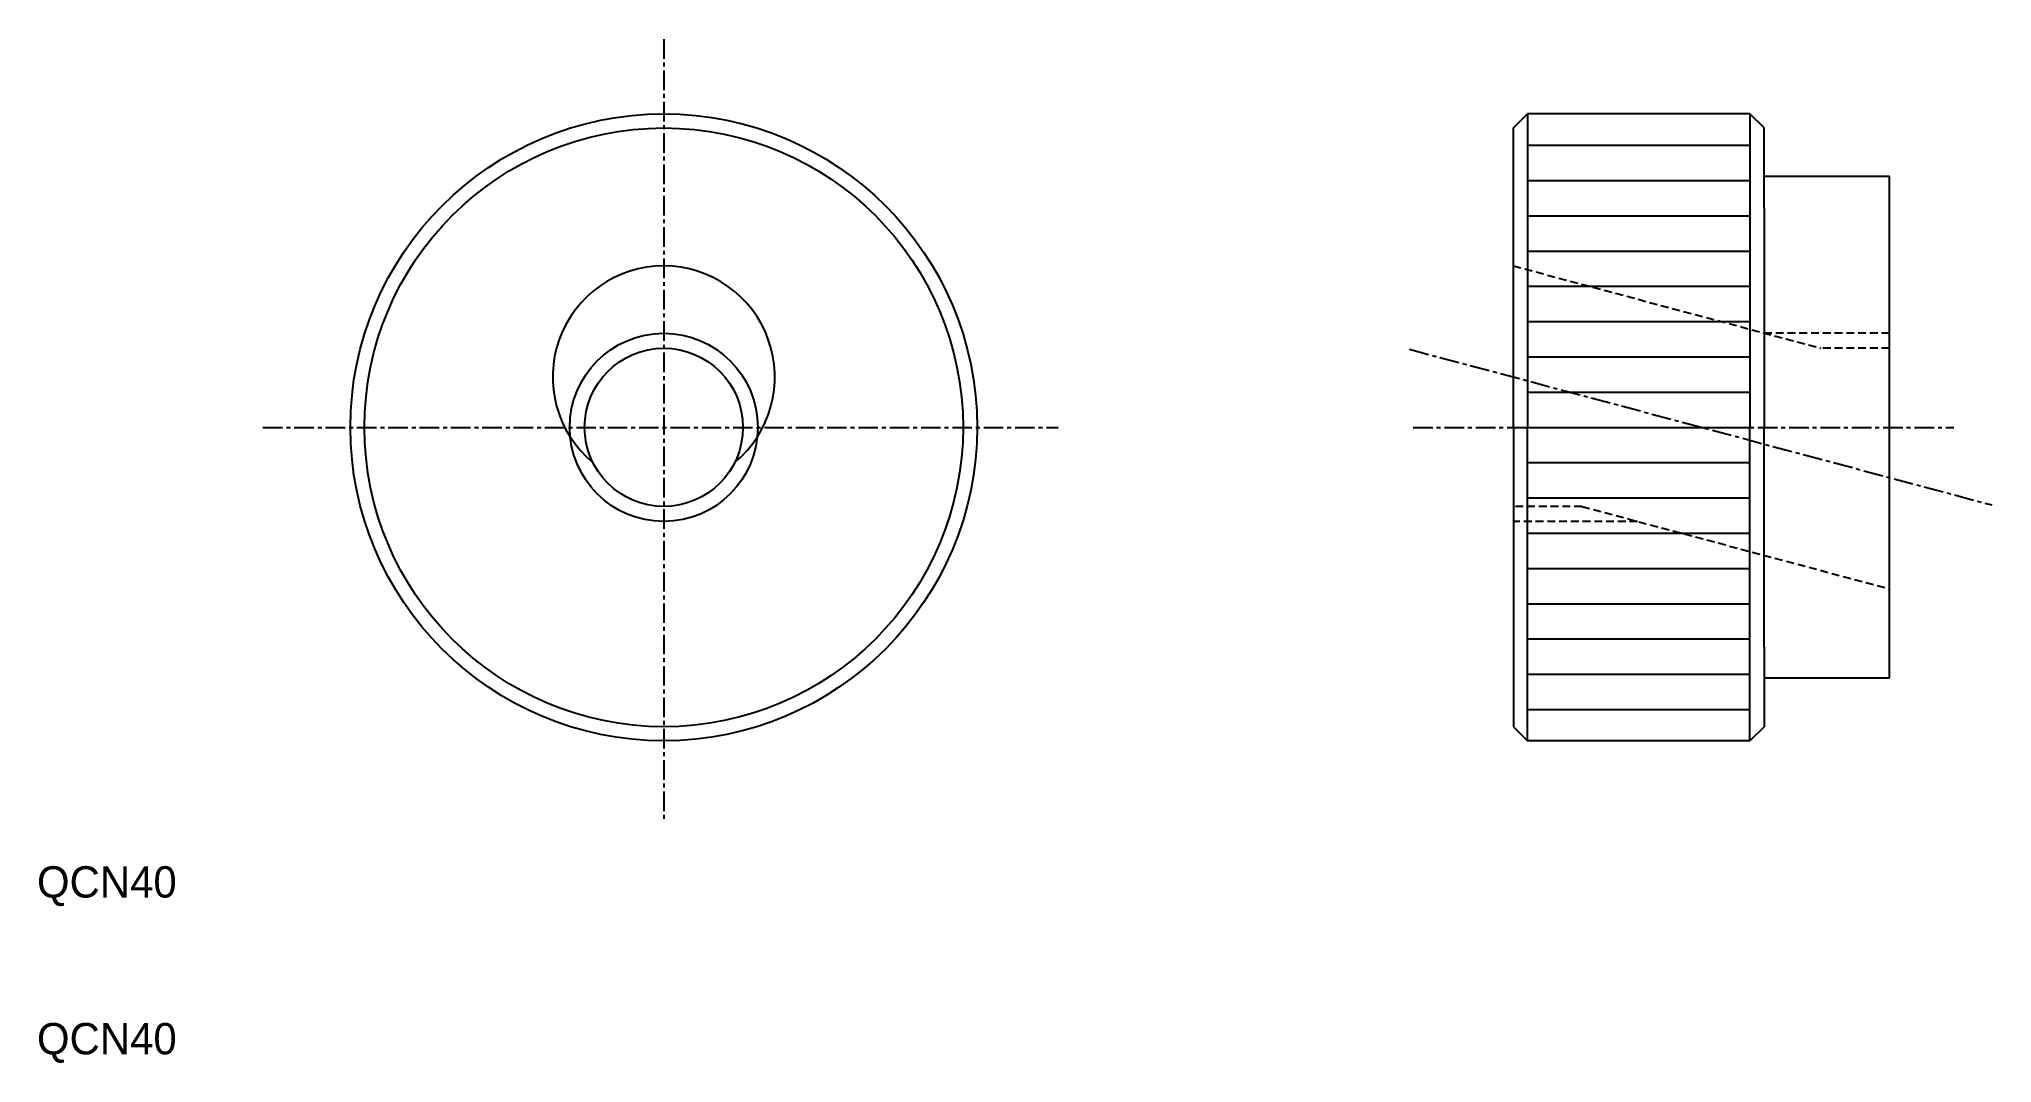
# Model space of a CAD drawing. Extents: x 121 to 245, y 157 to 222.
import ezdxf

# ---------------------------------------------------------------- set-up
doc = ezdxf.new("R2010")
doc.units = 0
doc.linetypes.add('CENTER', pattern=[2, 1.25, -0.25, 0.25, -0.25])
doc.linetypes.add('DASHED', pattern=[0.75, 0.5, -0.25])
doc.layers.get('0').update_dxf_attribs({"linetype": 'CONTINUOUS'})
doc.layers.add('CENTER', color=1, linetype='CENTER')

msp = doc.modelspace()

# ---------------------------------------------------------------- linework, layer by layer
at = {"color": 7, "linetype": 'CONTINUOUS'}
for p, q in [((214.92, 216.59), (215.82, 217.49)), ((215.82, 217.49), (215.82, 197.49)), ((230.02, 217.49), (215.82, 217.49)), ((230.02, 217.49), (230.02, 197.49)), ((230.92, 216.59), (230.02, 217.49)), ((214.92, 197.49), (214.92, 216.59)), ((230.92, 211.49), (230.92, 216.59)), ((215.82, 215.49), (230.02, 215.49)), ((215.82, 213.24), (230.02, 213.24)), ((238.92, 213.49), (230.92, 213.49)), ((238.92, 181.49), (238.92, 213.49)), ((215.82, 210.99), (230.02, 210.99)), ((230.92, 211.49), (230.92, 197.49)), ((215.82, 208.74), (230.02, 208.74)), ((215.82, 206.49), (230.02, 206.49)), ((215.82, 204.24), (230.02, 204.24)), ((215.82, 201.99), (230.02, 201.99)), ((215.82, 199.74), (230.02, 199.74)), ((214.92, 197.49), (214.92, 178.39)), ((215.82, 177.49), (215.82, 197.49)), ((215.82, 197.49), (230.02, 197.49)), ((230.02, 177.49), (230.02, 197.49)), ((230.92, 183.49), (230.92, 197.49)), ((215.82, 195.24), (230.02, 195.24)), ((215.82, 192.99), (230.02, 192.99)), ((215.82, 190.74), (230.02, 190.74)), ((215.82, 188.49), (230.02, 188.49)), ((215.82, 186.24), (230.02, 186.24)), ((215.82, 183.99), (230.02, 183.99)), ((230.92, 183.49), (230.92, 178.39)), ((215.82, 181.74), (230.02, 181.74)), ((238.92, 181.49), (230.92, 181.49)), ((215.82, 179.49), (230.02, 179.49)), ((214.92, 178.39), (215.82, 177.49)), ((230.92, 178.39), (230.02, 177.49)), ((230.02, 177.49), (215.82, 177.49))]:
    msp.add_line(p, q, dxfattribs=at)
at = {"color": 3, "linetype": 'DASHED'}
for p, q in [((214.92, 207.79), (234.55, 202.54)), ((238.92, 203.49), (231, 203.49)), ((238.92, 202.54), (234.55, 202.54)), ((219.3, 192.44), (214.92, 192.44)), ((219.3, 192.44), (238.92, 187.19)), ((222.84, 191.49), (214.92, 191.49))]:
    msp.add_line(p, q, dxfattribs=at)
at = {"color": 7, "linetype": 'CONTINUOUS'}
for radius in [20, 19.1, 5.05]:
    msp.add_circle((160.7, 197.49), radius, dxfattribs=at)
at = {"color": 3, "linetype": 'CONTINUOUS'}
msp.add_circle((160.7, 197.49), 6, dxfattribs=at)
at = {"color": 7, "linetype": 'CONTINUOUS'}
msp.add_arc((160.7, 200.7), 7.09, 309.6226, 230.3774, dxfattribs=at)
at = {"layer": 'CENTER', "color": 1, "linetype": 'CENTER'}
for p, q in [((160.7, 222.26), (160.7, 172.42)), ((208.3, 202.47), (245.46, 192.54)), ((135.12, 197.49), (185.86, 197.49)), ((208.52, 197.49), (243.04, 197.49))]:
    msp.add_line(p, q, dxfattribs=at)

# ---------------------------------------------------------------- texts
at = {"color": 7, "linetype": 'CONTINUOUS'}
for p in [(120.7, 167.49), (120.7, 157.49)]:
    msp.add_text('QCN40', height=2, dxfattribs=at).set_placement(p)

doc.saveas('drawing.dxf')
